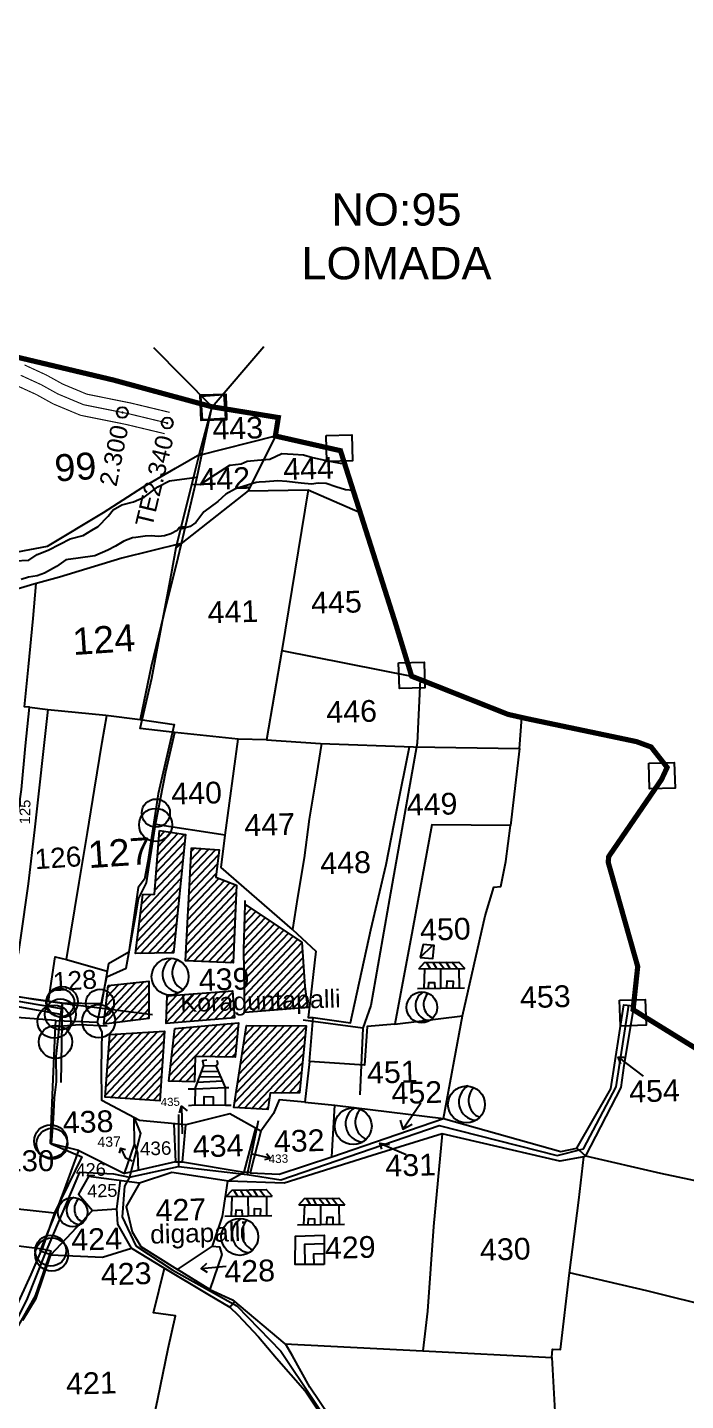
# Model space of a CAD drawing. Header units: millimetres. Extents: x 194974 to 210505, y 1603976 to 1614238.
# Drawn here: x 199966 to 200565, y 1611892 to 1613143 of the extents above; entities that cross this region are included whole.
import ezdxf
from ezdxf.enums import TextEntityAlignment as Align

# ---------------------------------------------------------------- set-up
doc = ezdxf.new("R2010")
doc.units = ezdxf.units.MM
doc.header["$LTSCALE"] = 15
doc.header["$PDMODE"] = 32
doc.header["$PDSIZE"] = 10
doc.linetypes.add('HIDDEN2', pattern=[0.1875, 0.125, -0.0625])
for name, color, linetype in [('BOUNDRY STONES', 240, 'Continuous'), ('CANAL1', 7, 'Continuous'), ('CS', 134, 'Continuous'), ('CSMark', 72, 'Continuous'), ('DIMENSION', 1, 'Continuous'), ('PLOTS', 7, 'Continuous'), ('PLOTS NO', 7, 'Continuous'), ('ROADS', 1, 'Continuous'), ('STREAMS', 4, 'Continuous'), ('VILLAGE', 7, 'Continuous'), ('VILLAGE BOUNDRY', 5, 'Continuous'), ('wells', 7, 'Continuous')]:
    doc.layers.add(name, color=color, linetype=linetype)
doc.styles.get("Standard").update_dxf_attribs({"font": 'arial.ttf'})
pattern_1 = [(46.685895, (164790.601, 1607822.275), (-3.64963484, 3.4409386), [])]

msp = doc.modelspace()

# ---------------------------------------------------------------- hatches: boundary and pattern name
at = {"layer": 'VILLAGE'}
h = msp.add_hatch(dxfattribs=at)
h.set_pattern_fill('ANSI31', color=30, scale=40.12771, angle=1.6859)
h.set_pattern_definition(pattern_1)
h.paths.add_polyline_path([(200085.9, 1612411.8), (200109.5, 1612408.2), (200098.5, 1612300.3), (200064, 1612299.7), (200070.6, 1612353.3), (200081.4, 1612353.6)])
h = msp.add_hatch(dxfattribs=at)
h.set_pattern_fill('ANSI31', color=30, scale=40.12771, angle=1.6859)
h.set_pattern_definition(pattern_1)
h.paths.add_polyline_path([(200115, 1612395.8), (200140.1, 1612394.2), (200137.2, 1612369.2), (200155.9, 1612362), (200153.1, 1612291.2), (200109.6, 1612292.9)])
h = msp.add_hatch(dxfattribs=at)
h.set_pattern_fill('ANSI31', color=30, scale=40.12771, angle=1.6859)
h.set_pattern_definition(pattern_1)
edge = h.paths.add_edge_path()
edge.add_line((200163.8, 1612344.2), (200215.5, 1612310.1))
edge.add_line((200215.5, 1612310.1), (200218.1, 1612269.5))
edge.add_line((200218.1, 1612269.5), (200220.6, 1612250.4))
edge.add_line((200220.6, 1612250.4), (200163.6, 1612246))
edge.add_line((200163.6, 1612246), (200162.6, 1612303))
edge.add_line((200162.6, 1612303), (200163.8, 1612344.2))
edge.add_line((200163.8, 1612344.2), (200163.8, 1612347.9))
h = msp.add_hatch(dxfattribs=at)
h.set_pattern_fill('ANSI31', color=30, scale=40.12771, angle=1.6859)
h.set_pattern_definition(pattern_1)
h.paths.add_polyline_path([(200039.2, 1612270.4), (200076.1, 1612274.5), (200076.1, 1612240.6), (200035.2, 1612235.2)])
h = msp.add_hatch(dxfattribs=at)
h.set_pattern_fill('ANSI31', color=30, scale=40.12771, angle=1.6859)
h.set_pattern_definition(pattern_1)
h.paths.add_polyline_path([(200092.9, 1612261), (200152.3, 1612265.8), (200154.3, 1612241), (200092, 1612235.9)])
h = msp.add_hatch(dxfattribs=at)
h.set_pattern_fill('ANSI31', color=30, scale=40.12771, angle=1.6859)
h.set_pattern_definition(pattern_1)
h.paths.add_polyline_path([(200099.7, 1612231.3), (200157.7, 1612236.4), (200154.7, 1612205.1), (200118.3, 1612205.9), (200117.7, 1612182.8), (200094.3, 1612183.3)])
h = msp.add_hatch(dxfattribs=at)
h.set_pattern_fill('ANSI31', color=30, scale=40.12771, angle=1.6859)
h.set_pattern_definition(pattern_1)
h.paths.add_polyline_path([(200165.2, 1612234.1), (200219.4, 1612233.7), (200213.3, 1612172.7), (200186.6, 1612172.3), (200184.4, 1612157.7), (200153.6, 1612159.4)])
h = msp.add_hatch(dxfattribs=at)
h.set_pattern_fill('ANSI31', color=30, scale=40.12771, angle=1.6859)
h.set_pattern_definition(pattern_1)
h.paths.add_polyline_path([(200040.5, 1612225.8), (200090.4, 1612229), (200086.1, 1612165.4), (200036.5, 1612168.8)])

# ---------------------------------------------------------------- linework, layer by layer
at = {"layer": 'BOUNDRY STONES', "color": 1}
for points in [[(200133.7, 1612797.7), (200080.6, 1612851.4)], [(199991.3, 1612238.7), (199912.1, 1612244.7)], [(199997.2, 1612254.5), (200079.6, 1612244)]]:
    msp.add_lwpolyline(points, dxfattribs=at)
at = {"layer": 'BOUNDRY STONES'}
for points in [[(200133.7, 1612797.7), (200180.9, 1612852.5)], [(199997.2, 1612254.5), (199996, 1612182.3)]]:
    msp.add_lwpolyline(points, dxfattribs=at)
at = {"layer": 'BOUNDRY STONES', "color": 1}
for points in [[(200123, 1612808.6), (200146.3, 1612809.3), (200147, 1612785.7), (200123.7, 1612785.1)], [(200237.7, 1612771.4), (200261, 1612772.1), (200261.7, 1612748.6), (200238.4, 1612747.9)], [(200303.6, 1612564.5), (200326.9, 1612565.2), (200327.6, 1612541.7), (200304.3, 1612541)], [(200531.4, 1612473.1), (200554.7, 1612473.8), (200555.4, 1612450.2), (200532.1, 1612449.6)], [(200504.9, 1612257.1), (200528.3, 1612257.8), (200529, 1612234.3), (200505.6, 1612233.6)]]:
    msp.add_lwpolyline(points, close=True, dxfattribs=at)
at = {"layer": 'BOUNDRY STONES'}
msp.add_lwpolyline([(200123.5, 1612807.5), (200144.6, 1612808.9), (200146.1, 1612787.1), (200125, 1612785.7)], close=True, dxfattribs=at)
at = {"layer": 'BOUNDRY STONES', "color": 1}
for centre, radius in [((200082.3, 1612416.8), 15.1), ((199997.3, 1612255.5), 14.1), ((199995.6, 1612244.2), 14.1), ((199990, 1612237.6), 15.1), ((200030.5, 1612238), 15.1), ((199991.1, 1612219.1), 15.1), ((199986.7, 1612128.6), 15.1), ((199988, 1612126.4), 14.1), ((199986.8, 1612028.9), 14.1), ((199987.7, 1612025.5), 15.1)]:
    msp.add_circle(centre, radius, dxfattribs=at)
at = {"layer": 'BOUNDRY STONES'}
for centre in [(200082.6, 1612427.6), (199995.5, 1612254.8), (200031.6, 1612254.3)]:
    msp.add_circle(centre, 12.8, dxfattribs=at)
at = {"layer": 'CANAL1', "color": 200, "const_width": 1}
for points in [[(199963, 1612835.8), (199982.9, 1612826.6), (199997.7, 1612818.4), (200019.7, 1612809.2), (200059.8, 1612801.1), (200095.2, 1612792.6)], [(199955.9, 1612817), (199973.8, 1612808.8), (199988.9, 1612800.4), (200013.8, 1612790), (200055.5, 1612781.6), (200090.6, 1612773.2)]]:
    msp.add_lwpolyline(points, dxfattribs=at)
at = {"layer": 'CANAL1', "color": 1, "linetype": 'HIDDEN2', "ltscale": 4, "const_width": 1}
msp.add_lwpolyline([(199959.5, 1612826.4), (199978.4, 1612817.7), (199993.3, 1612809.4), (200016.7, 1612799.6), (200057.7, 1612791.4), (200092.9, 1612782.9)], dxfattribs=at)
at = {"layer": 'CS'}
for p in [(200052.1, 1612792.5), (200092.9, 1612782.9)]:
    msp.add_point(p, dxfattribs=at)
at = {"layer": 'PLOTS', "color": 0}
for points in [[(200133.3, 1612796.7), (200118.9, 1612729.4), (200102.6, 1612660.2), (200089.4, 1612607.7), (200078.2, 1612561), (200068.3, 1612512.8), (200099.2, 1612508.3), (200084.6, 1612445), (200075.1, 1612383.6), (200072.3, 1612367.5), (200066.4, 1612359.8), (200058, 1612300.9), (200039.3, 1612290.3), (200032.9, 1612253.7), (199997.2, 1612254.5), (199936.6, 1612262.8)], [(200122.1, 1612753.5), (200191.4, 1612771.1), (200166.5, 1612721), (200101.1, 1612669.4)], [(199759.7, 1612589.4), (199807.8, 1612598), (199869.3, 1612649.1), (199984, 1612670.7), (200034.9, 1612701.5), (200070.8, 1612724.6), (200100.4, 1612741.7), (200124.6, 1612755.8)], [(200166.5, 1612721), (200221.2, 1612722.1), (200268.6, 1612701.5)], [(200221.2, 1612722.1), (200197.2, 1612575.7), (200315.5, 1612552.3)], [(200105.6, 1612673.1), (200051.7, 1612659.7), (199994.9, 1612642.4), (199971.4, 1612636.1), (199945, 1612628.3)], [(199937.4, 1612262.7), (199941.8, 1612298.9), (199946.8, 1612339.7), (199950.5, 1612377.6), (199955.4, 1612414.4), (199960.1, 1612449.2), (199963.9, 1612488.9), (199967.4, 1612524.1), (199962.8, 1612524.5), (199966.5, 1612560.8), (199970.9, 1612604.8), (199973.6, 1612636.7)], [(200197.2, 1612575.7), (200183.3, 1612494.3), (200157.5, 1612494.9), (200099.9, 1612500.9)], [(199984.2, 1612522), (199971.9, 1612412.4), (199966.3, 1612363.2), (199959.1, 1612311.8), (199957.2, 1612299.1), (199941.8, 1612298.9)], [(199967.4, 1612524.1), (199984.2, 1612522), (200037, 1612516.7), (200068.3, 1612512.8)], [(200001.2, 1612294.1), (200012.8, 1612364.3), (200020.2, 1612409.8), (200026.8, 1612449.5), (200033.8, 1612492.1), (200038, 1612516.6)], [(200183.3, 1612494.3), (200232.4, 1612490.9), (200317.1, 1612487.8), (200413.7, 1612486.3), (200415.8, 1612514.7)], [(200145.7, 1612407.5), (200157.5, 1612494.9)], [(200233.3, 1612490.9), (200227.8, 1612456.7), (200222.2, 1612422.1), (200217.5, 1612386.7), (200211.7, 1612350.8), (200206.9, 1612321.6), (200228.3, 1612301.9), (200224.6, 1612269.9), (200222.6, 1612251.7), (200221.4, 1612241.5), (200225.7, 1612241.5)], [(200300.3, 1612235.2), (200274.9, 1612233.3), (200272.5, 1612198), (200222.4, 1612201.4), (200225.7, 1612241.5), (200259.8, 1612236.4), (200278.3, 1612321.1), (200292.2, 1612380.6), (200302.1, 1612430.6), (200313.6, 1612487.9)], [(200413.7, 1612486.3), (200405.6, 1612416.3), (200333.8, 1612416.9), (200316.4, 1612321.2), (200300.3, 1612235.2), (200361.7, 1612242.8), (200382.5, 1612333.9), (200390.3, 1612360.1), (200396.6, 1612360.7), (200401.3, 1612383.4), (200405.6, 1612416.3)], [(200206.9, 1612321.6), (200142.1, 1612377.9), (200145.7, 1612407.5), (200082.3, 1612417.3)], [(199053, 1612028.4), (199116.1, 1612053.4), (199183.2, 1612078.6), (199243.4, 1612099.1), (199301.1, 1612129.7), (199327.6, 1612139.3), (199358.6, 1612152.9), (199365, 1612157.9), (199365.6, 1612171.8), (199445.3, 1612208.8), (199530.4, 1612240.3), (199602, 1612266.8), (199661.6, 1612280.6), (199737.4, 1612298.3), (199765.8, 1612301.5), (199859.2, 1612265.3), (199873.8, 1612264.5), (199886.1, 1612262.8), (199900.2, 1612260.9), (199929.7, 1612255.7), (199935.7, 1612254.7), (199950, 1612252.5), (199995.7, 1612244.5)], [(199984.7, 1612256.2), (199990.8, 1612296.5), (200001.2, 1612294.1), (200038.1, 1612283.6)], [(199877.6, 1612274.2), (199971.4, 1612258.2), (199997.2, 1612254.5), (199995.7, 1612244.5), (199991.3, 1612205.8), (199991.9, 1612182.9), (199990, 1612168.2), (199989, 1612149.1), (199987.2, 1612126.2), (200015, 1612114.5), (199990.1, 1612063.4), (199982.3, 1612040.5), (199979, 1612030.7), (199986.9, 1612028.8), (199972.6, 1611987.7), (199949.7, 1611947.2)], [(199950, 1612252.5), (199943.9, 1612201), (199944.9, 1612184.2), (199940.1, 1612140.6), (199938.9, 1612112.6), (199937, 1612069.2), (199990.1, 1612063.4)], [(200344.5, 1612149.4), (200451.5, 1612119.3), (200465.9, 1612122.3), (200496.9, 1612176.5), (200508.8, 1612252.9), (200517.6, 1612252)], [(200517.2, 1612248.5), (200508.8, 1612197.7), (200506.1, 1612177.6), (200473.8, 1612115.4), (200465.9, 1612122.3)], [(200222.4, 1612201.4), (200218.1, 1612164.1), (200194.9, 1612166.5), (200189.6, 1612153.8), (200178.3, 1612137.9), (200150, 1612153.6), (200110, 1612143.7), (200067.6, 1612147.4), (200033.2, 1612165.7), (200033.1, 1612195.5), (200033.5, 1612228), (200029.5, 1612237.1)], [(200218.1, 1612164.1), (200245.7, 1612161.6), (200344.5, 1612149.4), (200361.7, 1612242.8)], [(200168.3, 1612099.9), (200195, 1612098.7), (200242.9, 1612114.4), (200245.7, 1612161.6)], [(200012.4, 1612120.1), (200053.9, 1612099.3), (200063, 1612125.6), (200062.7, 1612150)], [(200099, 1612144.6), (200100.4, 1612110), (200053.9, 1612099.3)], [(200100.4, 1612110), (200106.9, 1612109.9), (200110, 1612143.7)], [(200242.9, 1612114.4), (200292.4, 1612131.4), (200344.5, 1612149.4)], [(200473.8, 1612115.4), (200472.4, 1612114.4), (200450.6, 1612110.5), (200377.3, 1612127.6), (200343.2, 1612135.5), (200279.6, 1612115.6), (200199.4, 1612090.5), (200148.6, 1612092.4), (200097.2, 1612100.1), (200067.7, 1612090.6), (200021.2, 1612096.6), (200012, 1612080.3), (200024.9, 1612065.7), (200047.1, 1612067), (200050.4, 1612092.8)], [(200106.9, 1612109.9), (200162.9, 1612100.4), (200173.5, 1612140.5)], [(200178.3, 1612137.9), (200168.3, 1612099.9), (200162.9, 1612100.4)], [(200343.2, 1612135.5), (200335.5, 1612050.9), (200329.8, 1611973.7), (200325.7, 1611937.7)], [(200063, 1612125.6), (200065.9, 1612117.8), (200066.3, 1612102.1)], [(200131.7, 1611993.6), (200152.3, 1611984.3), (200200.1, 1611944.1), (200325.7, 1611937.7), (200443.2, 1611931.5), (200443.7, 1611939.2), (200451.2, 1611939), (200459.4, 1612008.8), (200467.9, 1612074.9), (200472.4, 1612114.4)], [(200473.8, 1612115.4), (200542, 1612099.6), (200635.5, 1612079.8), (200734.7, 1612057.9), (200743.2, 1612087.3)], [(200067.7, 1612090.6), (200055.4, 1612069.3), (200061, 1612046.2), (200069, 1612032.8), (200102.3, 1612011.8), (200134.1, 1612033), (200143.2, 1612060), (200148.1, 1612092.4), (200162.9, 1612100.4)], [(199612.7, 1612079.5), (199753.1, 1612060.4), (199860, 1612045.9), (199979, 1612030.7)], [(199986.9, 1612025.1), (200034.1, 1612023), (200060.4, 1612031.1), (200047.8, 1612053), (200047, 1612067)], [(199986.9, 1612025.1), (200024.9, 1612065.7)], [(200734.7, 1612057.9), (200706.2, 1611948.8), (200594.5, 1611976.4), (200529.8, 1611992.3), (200459.4, 1612008.8)], [(199891.6, 1611880.6), (199933.7, 1611923.7), (199947.4, 1611952.9), (199948, 1611961.3), (199969, 1612007.1), (199979, 1612030.7)], [(200060.4, 1612031.1), (200089.7, 1612013.4), (200130, 1611989.2), (200149.8, 1611977.6), (200154.2, 1611982.7)], [(200134.1, 1612033), (200140.5, 1612032.5), (200142.7, 1612025.5), (200131.7, 1611993.6), (200102.3, 1612011.8)], [(199968, 1611782.2), (200055.7, 1611767.2), (200065.7, 1611811.3), (200075.2, 1611851.3), (200084.2, 1611894.1), (200093.9, 1611939.8), (200100.3, 1611969.6), (200080.5, 1611972.3), (200090.4, 1612013)], [(200149.8, 1611977.6), (200157.3, 1611970.4), (200176.1, 1611950.5), (200192.5, 1611931.1), (200218.4, 1611901.2), (200238.5, 1611871.3), (200257, 1611843.7), (200270.3, 1611822.7), (200297.1, 1611786.2), (200320.9, 1611754), (200334.7, 1611735.4), (200352.8, 1611708.7), (200365.6, 1611688.4), (200375.5, 1611648.1), (200384.2, 1611613.6), (200394.2, 1611573.9), (200396.8, 1611561), (200443.3, 1611554.4), (200461.3, 1611552.8), (200492, 1611548.3), (200496.6, 1611550.9), (200498.3, 1611558)], [(200249.2, 1611865.3), (200222.9, 1611904.7), (200206.9, 1611933.1), (200200.7, 1611944.1)], [(200443.2, 1611931.5), (200446.4, 1611871.5)]]:
    msp.add_lwpolyline(points, dxfattribs=at)
at = {"layer": 'PLOTS NO', "color": 0}
for points in [[(200506, 1612199.3), (200503.6, 1612205.2), (200509.1, 1612205.3)], [(200503.6, 1612205.2), (200526.4, 1612188)], [(200104.2, 1612154.5), (200105.9, 1612160.6), (200111.1, 1612156.3)], [(200105.9, 1612160.6), (200106.5, 1612135.5)], [(200307.4, 1612139.6), (200323.9, 1612163.5)], [(200305, 1612147.9), (200307.4, 1612139.6), (200316, 1612144.1)], [(200049.3, 1612117.8), (200050.5, 1612122.4), (200054.9, 1612121.2)], [(200050.5, 1612122.4), (200054.5, 1612113.8), (200060.9, 1612110.9)], [(200288.4, 1612121.4), (200286.4, 1612127), (200295.4, 1612125.8)], [(200286.4, 1612127), (200310.4, 1612116.6)], [(200186.7, 1612113.3), (200170.6, 1612116.9)], [(200181.9, 1612111.9), (200186.7, 1612113.3), (200183.4, 1612117.3)], [(200129.5, 1612009.2), (200123.7, 1612012.7), (200129, 1612017.6)], [(200123.7, 1612012.7), (200146.7, 1612014.7)]]:
    msp.add_lwpolyline(points, dxfattribs=at)
at = {"layer": 'ROADS', "color": 1}
for points in [[(200323.3, 1612549.2), (200320.5, 1612491.2), (200309, 1612426.2), (200295.4, 1612349.4), (200278.2, 1612252.4), (200271, 1612231.5), (200268.2, 1612171)], [(199982, 1612026.7), (200013.3, 1612100.4), (200044, 1612098.9), (200058.4, 1612095.8), (200103.1, 1612105.7), (200165.8, 1612098.2), (200196.4, 1612093.4), (200340.5, 1612142.9), (200448.1, 1612115.7), (200471.9, 1612121.8), (200501.7, 1612178.1), (200513.2, 1612252.5)], [(199991.1, 1612233.1), (200013, 1612234.9), (200038.3, 1612233.7)], [(200271, 1612231.5), (200216.7, 1612239)], [(200062.7, 1612150), (200068.6, 1612135.6), (200058.4, 1612095.8)], [(200103.3, 1612153), (200103.1, 1612105.7)], [(200175.6, 1612147.1), (200165.8, 1612098.2)], [(200058.4, 1612095.8), (200053.9, 1612087.8), (200052, 1612059.9), (200064.3, 1612033.4), (200098, 1612011.2), (200156.3, 1611978.6), (200196.4, 1611937.3), (200226.4, 1611892.6), (200278.3, 1611815.1)]]:
    msp.add_lwpolyline(points, dxfattribs=at)
at = {"layer": 'ROADS'}
for points in [[(199061, 1612338.7), (199121.1, 1612354.5), (199160.3, 1612363.1), (199209.6, 1612363.3), (199251.5, 1612361.4), (199347.7, 1612338.9), (199447.5, 1612302.1), (199529.7, 1612268), (199564.1, 1612258.1), (199615.8, 1612273), (199707.2, 1612296.7), (199746, 1612306.2), (199779, 1612306.4), (199861.6, 1612275.5), (199875.8, 1612270.2), (199996.4, 1612249.5)], [(199982.9, 1612029.7), (199964.8, 1611983.9), (199954.5, 1611963.6), (199944.4, 1611939.4), (199936.1, 1611919.4), (199906.1, 1611890.1)]]:
    msp.add_lwpolyline(points, dxfattribs=at)
at = {"layer": 'STREAMS', "color": 4}
for points in [[(200115.3, 1612727.1), (200122.8, 1612727), (200137.2, 1612736.2), (200150, 1612744.5), (200160.1, 1612745.8), (200165.6, 1612748.3), (200175.2, 1612749), (200186.4, 1612749.9), (200197.2, 1612755), (200207.5, 1612754.5), (200217, 1612754), (200225.2, 1612751.4), (200236.3, 1612749.2), (200243.9, 1612747.7), (200250.4, 1612746.4), (200254.5, 1612745.6)], [(199953.9, 1612657.5), (199966.8, 1612658.1), (199974.5, 1612663.1), (199984.6, 1612667), (199995, 1612672.6), (200004.4, 1612677.3), (200016.4, 1612680.5), (200024.3, 1612685.2), (200030, 1612688.5), (200039.2, 1612698), (200043.8, 1612703.8), (200051.7, 1612708.5), (200062.2, 1612711.2), (200072, 1612715.5), (200084.3, 1612724.8), (200095, 1612730.1), (200119.8, 1612733.6)], [(200262.3, 1612721.3), (200255.2, 1612722), (200246.5, 1612724.9), (200237.6, 1612727.8), (200230.4, 1612728.1), (200224.2, 1612727.1), (200214.9, 1612728), (200209.3, 1612728.6), (200201.7, 1612729.5), (200193.7, 1612730.1), (200182.4, 1612729.3), (200176.6, 1612728.9), (200173.8, 1612728.7), (200155, 1612723.1), (200146.2, 1612718.1), (200138.9, 1612711.3), (200126.2, 1612701.9), (200119, 1612692.3), (200113.7, 1612688.5), (200105.3, 1612686.2)], [(200109.2, 1612688.3), (200104.1, 1612687.8), (200102, 1612684.9), (200096.1, 1612681.9), (200090.4, 1612680), (200084.9, 1612679.4), (200078.3, 1612680.1), (200072.7, 1612679.7), (200064.2, 1612678.6), (200061.3, 1612678.3), (200053.4, 1612675.4), (200045.8, 1612670.8), (200038.8, 1612667.1), (200027.1, 1612662), (200011.7, 1612659.8), (200000.6, 1612658.2), (199992.2, 1612652.2), (199981, 1612646.1), (199974.4, 1612643.6), (199966.6, 1612642.5), (199959.8, 1612640.3)]]:
    msp.add_lwpolyline(points, dxfattribs=at)
at = {"layer": 'VILLAGE', "color": 30}
for points in [[(200085.9, 1612411.8), (200109.5, 1612408.2), (200098.5, 1612300.3), (200064, 1612299.7), (200070.6, 1612353.3), (200081.4, 1612353.6), (200085.9, 1612411.8)], [(200115, 1612395.8), (200140.1, 1612394.2), (200137.2, 1612369.2), (200155.9, 1612362), (200153.1, 1612291.2), (200109.6, 1612292.9), (200115, 1612395.8)], [(200163.8, 1612344.2), (200215.5, 1612310.1), (200218.1, 1612269.5), (200220.6, 1612250.4), (200163.6, 1612246), (200162.6, 1612303), (200163.8, 1612344.2), (200163.8, 1612347.9)], [(200323.3, 1612296.1), (200334.9, 1612295.1), (200336, 1612307.1), (200326, 1612308), (200323.3, 1612296.1)], [(200323.3, 1612296.1), (200334.8, 1612307.2)], [(200039.2, 1612270.4), (200076.1, 1612274.5), (200076.1, 1612240.6), (200035.2, 1612235.2), (200039.2, 1612270.4)], [(200092.9, 1612261), (200152.3, 1612265.8), (200154.3, 1612241), (200092, 1612235.9), (200092.9, 1612261)], [(200099.7, 1612231.3), (200157.7, 1612236.4), (200154.7, 1612205.1), (200118.3, 1612205.9), (200117.7, 1612182.8), (200094.3, 1612183.3), (200099.7, 1612231.3)], [(200165.2, 1612234.1), (200219.4, 1612233.7), (200213.3, 1612172.7), (200186.6, 1612172.3), (200184.4, 1612157.7), (200153.6, 1612159.4), (200165.2, 1612234.1)], [(200040.5, 1612225.8), (200090.4, 1612229), (200086.1, 1612165.4), (200036.5, 1612168.8), (200040.5, 1612225.8)]]:
    msp.add_lwpolyline(points, dxfattribs=at)
at = {"layer": 'VILLAGE', "color": 5}
for points in [[(200322, 1612285.7), (200327.3, 1612291.5), (200358.5, 1612291.9), (200363.9, 1612285.9)], [(200322, 1612285.7), (200363.9, 1612285.9)], [(200327.2, 1612285.7), (200326.5, 1612267.8)], [(200332.7, 1612285.7), (200329, 1612291.5)], [(200338.4, 1612285.8), (200335.1, 1612291.6)], [(200345.2, 1612285.8), (200340.3, 1612291.7)], [(200342.2, 1612268), (200342.1, 1612285.8)], [(200350.6, 1612285.8), (200346.8, 1612291.8)], [(200357.1, 1612285.9), (200352.2, 1612291.8)], [(200359, 1612268.2), (200358.9, 1612285.9)], [(200320.8, 1612267.7), (200363.7, 1612268.3)], [(200330.8, 1612267.8), (200331.1, 1612273.4), (200336.4, 1612273.2), (200336.5, 1612267.9)], [(200347.7, 1612268.1), (200347.8, 1612274.7), (200353.2, 1612274.6), (200353, 1612268.1)], [(200129, 1612202.6), (200125, 1612201.8), (200125.9, 1612197.6), (200118.3, 1612177.3), (200118, 1612161.8)], [(200125.9, 1612197.6), (200137.4, 1612197.4)], [(200145.9, 1612161.6), (200146, 1612177.5), (200137.4, 1612197.4), (200139.1, 1612199.5), (200138.4, 1612202.3)], [(200120.2, 1612182.5), (200143.3, 1612183.7)], [(200122.1, 1612187.5), (200141.7, 1612187.4)], [(200123.9, 1612192.3), (200139.5, 1612192.5)], [(200112, 1612176.5), (200118.3, 1612176.4), (200146, 1612177.5), (200148.9, 1612177.6)], [(200126.4, 1612161.7), (200126.5, 1612169.4), (200134.7, 1612169.2), (200134.6, 1612161.7)], [(200112.2, 1612161.3), (200118, 1612161.8), (200145.9, 1612161.6), (200151.2, 1612161.6)], [(200146.6, 1612078.4), (200151.9, 1612084.2), (200183.1, 1612084.6), (200188.5, 1612078.5)], [(200157.3, 1612078.4), (200153.6, 1612084.2)], [(200163, 1612078.4), (200159.7, 1612084.3)], [(200169.7, 1612078.5), (200164.9, 1612084.3)], [(200175.2, 1612078.5), (200171.4, 1612084.4)], [(200181.6, 1612078.5), (200176.8, 1612084.5)], [(200146.6, 1612078.4), (200188.5, 1612078.5)], [(200151.7, 1612078.4), (200151.1, 1612060.4)], [(200166.8, 1612060.7), (200166.7, 1612078.4)], [(200183.6, 1612060.9), (200183.5, 1612078.5)], [(200212.7, 1612070.6), (200217.9, 1612076.4), (200249.1, 1612076.8), (200254.6, 1612070.7)], [(200212.7, 1612070.6), (200254.6, 1612070.7)], [(200217.8, 1612070.6), (200217.1, 1612052.6)], [(200223.3, 1612070.6), (200219.7, 1612076.4)], [(200229, 1612070.6), (200225.8, 1612076.5)], [(200235.8, 1612070.6), (200230.9, 1612076.5)], [(200232.9, 1612052.8), (200232.8, 1612070.6)], [(200241.2, 1612070.7), (200237.4, 1612076.6)], [(200247.7, 1612070.7), (200242.8, 1612076.7)], [(200249.7, 1612053.1), (200249.6, 1612070.7)], [(200145.4, 1612060.4), (200188.2, 1612060.9)], [(200155.4, 1612060.5), (200155.7, 1612066.1), (200161, 1612065.8), (200161.1, 1612060.6)], [(200172.3, 1612060.7), (200172.4, 1612067.3), (200177.7, 1612067.2), (200177.6, 1612060.8)], [(200221.4, 1612052.7), (200221.7, 1612058.3), (200227.1, 1612058), (200227.1, 1612052.8)], [(200238.3, 1612052.9), (200238.5, 1612059.5), (200243.8, 1612059.4), (200243.7, 1612053)], [(200211.4, 1612052.6), (200254.3, 1612053.1)]]:
    msp.add_lwpolyline(points, dxfattribs=at)
at = {"layer": 'VILLAGE BOUNDRY', "const_width": 4.72}
for points in [[(199020.3, 1613243.2), (199180.1, 1613192.4), (199271.2, 1613172.5), (199353.8, 1613149.2), (199373, 1613146.9), (199410.3, 1613136.2), (199450.2, 1613083), (199459.8, 1613068.6), (199601.4, 1613021.6), (199737.6, 1612973.8), (199796.9, 1612954), (199852.7, 1612930.8), (199845.9, 1612884.1), (199915.2, 1612867.5), (199916.2, 1612852.4), (200043.8, 1612822.1), (200133.7, 1612797.7), (200133.7, 1612797.7)], [(199916.2, 1612852.4), (200043.8, 1612822.1), (200133.7, 1612797.7), (200133.7, 1612797.7), (200194.1, 1612787.9), (200191.4, 1612771.1), (200250.7, 1612757.7), (200269.4, 1612699.1), (200301.1, 1612599.5), (200315.5, 1612552.3), (200403.3, 1612517.5), (200420.5, 1612513.6), (200486.4, 1612499.8), (200520.2, 1612492.7), (200533.6, 1612487.8), (200548.2, 1612469.2), (200543.1, 1612458.2), (200495, 1612388), (200494.5, 1612382.9), (200521.4, 1612287.8), (200517.2, 1612248.5), (200602.9, 1612195.6)], [(200133.7, 1612797.7), (200194.1, 1612787.9), (200191.4, 1612771.1), (200250.7, 1612757.7), (200269.4, 1612699.1), (200301.1, 1612599.5), (200315.5, 1612552.3), (200403.3, 1612517.5), (200420.5, 1612513.6), (200486.4, 1612499.8), (200520.2, 1612492.7), (200533.6, 1612487.8), (200548.2, 1612469.2), (200543.1, 1612458.2), (200495, 1612388), (200494.5, 1612382.9), (200521.4, 1612287.8), (200517.2, 1612248.5), (200602.9, 1612195.6)]]:
    msp.add_lwpolyline(points, dxfattribs=at)
at = {"layer": 'VILLAGE BOUNDRY', "color": 6}
msp.add_lwpolyline([(199961.4, 1611965.6), (199973.6, 1611985.7), (199986.9, 1612025.1), (199977.1, 1612028.4), (199988.9, 1612057.5), (199998.3, 1612081.8), (200012.4, 1612120.1), (199986.5, 1612126.6), (199988.4, 1612170.8), (199990.9, 1612227.6), (199991.3, 1612238.7), (200029.5, 1612237.1), (200037.8, 1612278.3), (200055.6, 1612286.2), (200064.8, 1612338.3), (200066.7, 1612349.5), (200073.9, 1612364.1), (200082.3, 1612417.3), (200091.6, 1612465.4), (200099.9, 1612500.9), (200068.4, 1612504.7), (200079, 1612550.4), (200086, 1612587.9), (200096.7, 1612645.7), (200101.1, 1612669.4), (200118.6, 1612740.2), (200122.1, 1612753.5), (200133.7, 1612797.7)], dxfattribs=at)
at = {"layer": 'wells', "color": 7}
for points in [[(200235.9, 1612016.4), (200209.4, 1612016.5), (200209.7, 1612042.2), (200235.8, 1612043)], [(200235.9, 1612016.4), (200218.6, 1612016.5), (200218.1, 1612034.9), (200235.9, 1612035.4)], [(200235.9, 1612016.4), (200226.8, 1612016.5), (200226.5, 1612026.1), (200235.9, 1612026.3)]]:
    msp.add_lwpolyline(points, close=True, dxfattribs=at)
at = {"layer": 'wells'}
for centre, radius in [((200095.5, 1612278.6), 16.8), ((200324.8, 1612250.6), 14), ((200365.4, 1612162.2), 16.8), ((200262.3, 1612142.4), 16.8), ((200006.8, 1612064.1), 13.4), ((200158.9, 1612041.5), 16.8)]:
    msp.add_circle(centre, radius, dxfattribs=at)
for centre, radius, start, end in [((200105.4, 1612280.9), 16.8, 120.2343, 265.5526), ((200114.1, 1612282.1), 16.7, 134.1729, 246.4123), ((200333, 1612252.5), 14, 120.2343, 265.5526), ((200340.3, 1612253.5), 13.9, 134.1729, 246.4123), ((200375.3, 1612164.5), 16.8, 120.2343, 265.5526), ((200384, 1612165.7), 16.7, 134.1729, 246.4123), ((200272.1, 1612144.7), 16.8, 120.2343, 265.5526), ((200280.8, 1612145.9), 16.7, 134.1729, 246.4123), ((200014.6, 1612066), 13.4, 120.2343, 265.5526), ((200021.6, 1612066.9), 13.3, 134.1729, 246.4123), ((200168.7, 1612043.9), 16.8, 120.2343, 265.5526), ((200177.4, 1612045), 16.7, 134.1729, 246.4123)]:
    msp.add_arc(centre, radius, start, end, dxfattribs=at)

# ---------------------------------------------------------------- texts
at = {"layer": 'CSMark', "color": 1}
for s, rotation, p in [('2.300', 78.6308, (200049.8, 1612780.7)), ('TE2.340', 76.468, (200091.1, 1612771.2))]:
    msp.add_text(s, height=16, rotation=rotation, dxfattribs=at).set_placement(p, align=Align.MIDDLE_RIGHT)
at = {"layer": 'DIMENSION', "color": 1, "insert": (200301.7, 1612992.1), "char_height": 29.35, "width": 359.925, "attachment_point": 2}
msp.add_mtext('NO:95\\PLOMADA', dxfattribs=at)
at = {"layer": 'PLOTS NO', "color": 0}
for s, height, rotation, p in [('443', 19.82, 1.6859, (200134.3, 1612767.7)), ('99', 24.54, 3.8794, (199991.1, 1612729.5)), ('444', 19.82, 1.6859, (200198.8, 1612731)), ('442', 19.82, 1.6859, (200122.5, 1612721.7)), ('441', 19.82, 1.6859, (200129.9, 1612600.5)), ('445', 19.82, 1.6859, (200224.2, 1612609.1)), ('124', 24.54, 3.8794, (200007.4, 1612571.5)), ('446', 19.82, 1.6859, (200238, 1612509.6)), ('440', 19.82, 1.6859, (200096.8, 1612435.2)), ('449', 19.82, 1.6859, (200311.3, 1612425.1)), ('125', 9.62, 88.6776, (199967.9, 1612417.3)), ('447', 19.82, 1.6859, (200163.4, 1612406.5)), ('126', 18.25, 3.8794, (199972.8, 1612376.4)), ('127', 24.54, 3.8794, (200021.5, 1612377.4)), ('448', 19.82, 1.6859, (200232.5, 1612371.8)), ('450', 19.82, 1.6859, (200323.4, 1612311.2)), ('128', 17.18, 3.8794, (199989.4, 1612265.2)), ('439', 19.82, 1.6859, (200121.9, 1612265.6)), ('453', 19.82, 1.6859, (200414.4, 1612249.7)), ('Koraguntapalli', 16.358, 1.6859, (200105, 1612246.3)), ('451', 19.82, 1.6859, (200275.1, 1612181)), ('452', 19.82, 1.6859, (200297.4, 1612162.4)), ('454', 19.82, 1.6859, (200513.8, 1612163.9)), ('435', 7.46, 1.6859, (200087.1, 1612160.5)), ('438', 19.82, 1.6859, (199998, 1612135.8)), ('437', 9.22, 1.6859, (200029.4, 1612123.3)), ('434', 19.82, 1.6859, (200116.4, 1612113.8)), ('432', 19.82, 1.6859, (200190.3, 1612118.5)), ('130', 19.12, 0.279, (199945.5, 1612101.2)), ('436', 12.3, 1.6859, (200068.2, 1612115.6)), ('426', 11.77, 1.6859, (200009.7, 1612096.5)), ('433', 7.67, 1.6859, (200185.3, 1612108.6)), ('431', 19.82, 1.6859, (200291.8, 1612096.3)), ('425', 11.77, 1.6859, (200020.2, 1612077.3)), ('427', 19.82, 1.6859, (200082.5, 1612055.6)), ('digapalli', 17.08, 1.6859, (200077.6, 1612035.3)), ('424', 19.82, 1.6859, (200005.8, 1612028.9)), ('429', 19.82, 1.6859, (200236.8, 1612021.3)), ('430', 19.82, 1.6859, (200378, 1612019.7)), ('423', 19.82, 1.6859, (200032.7, 1611997.3)), ('428', 19.82, 1.6859, (200145.2, 1611999.9)), ('421', 19.82, 1.6859, (200001, 1611897.7))]:
    msp.add_text(s, height=height, rotation=rotation, dxfattribs=at).set_placement(p)

doc.saveas('drawing.dxf')
